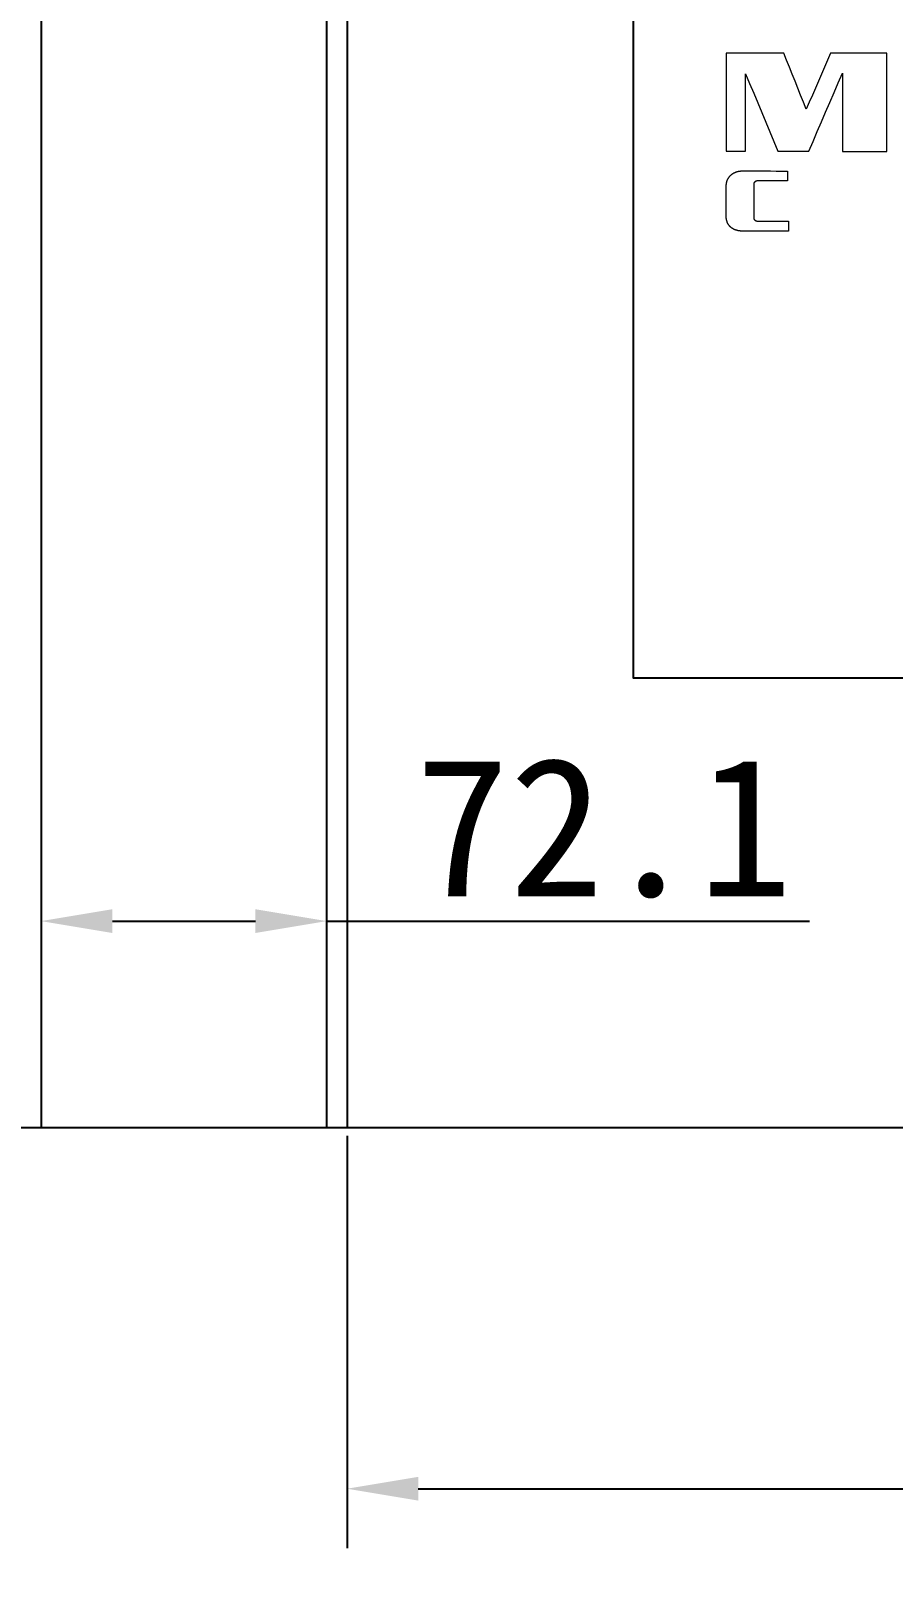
# Model space of a CAD drawing. Header units: millimetres. Extents: x -60 to 270204, y -80695 to 4986.
# Drawn here: x 784.8 to 1002.6, y 369.8 to 759.7 of the extents above; entities that cross this region are included whole.
import ezdxf

# ---------------------------------------------------------------- set-up
doc = ezdxf.new("R2010")
doc.units = ezdxf.units.MM
doc.layers.add('\\M+3B7B9\\M+3C0CC\\M+3BEEE 1', color=7, linetype='Continuous')
doc.styles.get("Standard").update_dxf_attribs({"font": ''})
doc.styles.get('Standard').set_extended_font_data('SimSun')
doc.dimstyles.new('ISO-25', dxfattribs={"dimtxt": 35, "dimasz": 18, "dimexe": 15, "dimexo": 2, "dimgap": 6, "dimtad": 1, "dimdec": 1, "dimdsep": 46, "dimtxsty": 'Standard', "dimcen": 2.5, "dimclrd": 6, "dimclre": 6, "dimclrt": 6, "dimadec": 0, "dimazin": 0, "dimtfac": 1, "dimtdec": 1, "dimtmove": 0, "dimatfit": 3, "dimfxl": 0, "dimarcsym": 0})

# ---------------------------------------------------------------- blocks, each defined once
blk = doc.blocks.new('*D28')
at = {"color": 6, "lineweight": -2, "transparency": 16777216}
for p, q in [((864.66, 480.72), (864.66, 376.6)), ((1266.36, 480.72), (1266.36, 376.6)), ((882.66, 391.6), (1248.36, 391.6))]:
    blk.add_line(p, q, dxfattribs=at)
at = {"color": 6, "transparency": 16777216}
for points in [[(882.66, 394.6), (882.66, 388.6), (864.66, 391.6)], [(1248.36, 394.6), (1248.36, 388.6), (1266.36, 391.6)]]:
    blk.add_solid(points, dxfattribs=at)
at = {"layer": 'Defpoints', "color": 0, "transparency": 16777216}
for p in [(864.66, 482.72), (1266.36, 482.72), (1266.36, 391.6)]:
    blk.add_point(p, dxfattribs=at)
at = {"color": 6, "transparency": 16777216, "insert": (1065.51, 415.1), "char_height": 35, "attachment_point": 5}
blk.add_mtext('401.7', dxfattribs=at)
blk = doc.blocks.new('*D32')
at = {"color": 6, "lineweight": -2, "transparency": 16777216}
for p, q in [((394.79, 495.9), (394.79, 266.55)), ((1736.23, 495.9), (1736.23, 266.55)), ((412.79, 281.55), (1718.23, 281.55))]:
    blk.add_line(p, q, dxfattribs=at)
at = {"color": 6, "transparency": 16777216}
for points in [[(412.79, 284.55), (412.79, 278.55), (394.79, 281.55)], [(1718.23, 284.55), (1718.23, 278.55), (1736.23, 281.55)]]:
    blk.add_solid(points, dxfattribs=at)
at = {"layer": 'Defpoints', "color": 0, "transparency": 16777216}
for p in [(394.79, 497.9), (1736.23, 497.9), (1736.23, 281.55)]:
    blk.add_point(p, dxfattribs=at)
at = {"color": 6, "transparency": 16777216, "insert": (1065.51, 305.05), "char_height": 35, "attachment_point": 5}
blk.add_mtext('1341.4', dxfattribs=at)
blk = doc.blocks.new('*D34')
at = {"color": 6, "lineweight": -2, "transparency": 16777216}
for p, q in [((787.41, 537.22), (787.41, 519.9)), ((805.41, 534.9), (841.51, 534.9)), ((859.51, 537.22), (859.51, 519.9)), ((859.51, 534.9), (981.41, 534.9))]:
    blk.add_line(p, q, dxfattribs=at)
at = {"color": 6, "transparency": 16777216}
for points in [[(805.41, 537.9), (805.41, 531.9), (787.41, 534.9)], [(841.51, 537.9), (841.51, 531.9), (859.51, 534.9)]]:
    blk.add_solid(points, dxfattribs=at)
at = {"layer": 'Defpoints', "color": 0, "transparency": 16777216}
for p in [(787.41, 539.22), (859.51, 539.22), (859.51, 534.9)]:
    blk.add_point(p, dxfattribs=at)
at = {"color": 6, "transparency": 16777216, "insert": (929.46, 558.4), "char_height": 35, "attachment_point": 5}
blk.add_mtext('72.1', dxfattribs=at)

msp = doc.modelspace()

# ---------------------------------------------------------------- linework, layer by layer
for p, q in [((787.41, 1018.32), (787.41, 482.72)), ((859.51, 1018.32), (859.51, 482.72)), ((864.66, 1018.32), (864.66, 482.72)), ((1065.51, 482.72), (410.24, 482.72))]:
    msp.add_line(p, q)
msp.add_lwpolyline([(937.02, 904.76), (1194, 904.76), (1194, 596.28), (937.02, 596.28)], close=True)
at = {"layer": '\\M+3B7B9\\M+3C0CC\\M+3BEEE 1', "lineweight": 0}
msp.add_lwpolyline([(989.76, 744.06), (989.75, 741.59), (989.75, 739.12), (989.75, 736.65), (989.74, 734.17), (989.74, 731.7), (989.74, 729.23), (991.14, 729.23), (992.54, 729.23), (993.94, 729.23), (995.34, 729.23), (996.74, 729.22), (998.14, 729.22), (999.54, 729.22), (1000.95, 729.22), (1000.95, 732.32), (1000.95, 735.42), (1000.95, 738.51), (1000.96, 741.61), (1000.96, 744.71), (1000.96, 747.81), (1000.97, 750.91), (1000.97, 754), (999.2, 754.01), (997.42, 754.01), (995.65, 754.01), (993.88, 754.01), (992.1, 754.01), (990.33, 754.02), (988.55, 754.02), (986.78, 754.02), (986.01, 752.26), (985.24, 750.5), (984.47, 748.73), (983.7, 746.97), (982.93, 745.21), (982.16, 743.45), (981.39, 741.69), (980.62, 739.93), (979.91, 741.69), (979.2, 743.45), (978.49, 745.22), (977.78, 746.98), (977.07, 748.74), (976.36, 750.51), (975.65, 752.27), (974.94, 754.03), (973.12, 754.04), (971.3, 754.04), (969.48, 754.04), (967.66, 754.04), (965.84, 754.04), (964.02, 754.05), (962.2, 754.05), (960.38, 754.05), (960.38, 750.96), (960.38, 747.86), (960.37, 744.77), (960.37, 741.67), (960.37, 738.58), (960.37, 735.49), (960.36, 732.39), (960.36, 729.3), (960.98, 729.3), (961.59, 729.3), (962.21, 729.3), (962.82, 729.3), (963.44, 729.3), (964.05, 729.3), (964.67, 729.3), (965.28, 729.29), (965.29, 731.74), (965.29, 734.18), (965.29, 736.62), (965.29, 739.06), (965.3, 741.5), (965.3, 743.94), (965.3, 746.38), (965.3, 748.82), (966.32, 746.38), (967.34, 743.94), (968.36, 741.5), (969.38, 739.05), (970.4, 736.61), (971.42, 734.17), (972.44, 731.72), (973.46, 729.28), (974.44, 729.28), (975.42, 729.28), (976.4, 729.28), (977.37, 729.28), (978.35, 729.28), (979.33, 729.27), (980.31, 729.27), (981.28, 729.27), (982.34, 731.74), (983.4, 734.21), (984.46, 736.67), (985.52, 739.14), (986.58, 741.61), (987.64, 744.07), (988.7, 746.54), (989.76, 749.01), (989.76, 746.54), (989.76, 744.06)], dxfattribs=at)
msp.add_open_spline([(967.36, 721.11), (967.37, 721.12), (967.37, 721.13), (967.37, 721.14), (967.38, 721.15), (967.38, 721.16), (967.38, 721.17), (967.39, 721.18), (967.39, 721.19), (967.4, 721.2), (967.4, 721.21), (967.41, 721.23), (967.41, 721.24), (967.42, 721.25), (967.43, 721.26), (967.43, 721.27), (967.44, 721.28), (967.45, 721.29), (967.46, 721.31), (967.46, 721.32), (967.47, 721.33), (967.48, 721.34), (967.49, 721.35), (967.5, 721.36), (967.51, 721.37), (967.52, 721.39), (967.53, 721.4), (967.54, 721.41), (967.55, 721.42), (967.56, 721.43), (967.57, 721.44), (967.58, 721.45), (967.59, 721.46), (967.6, 721.47), (967.62, 721.49), (967.63, 721.5), (967.64, 721.51), (967.65, 721.52), (967.67, 721.53), (967.68, 721.54), (967.69, 721.55), (967.7, 721.56), (967.72, 721.56), (967.73, 721.57), (967.74, 721.58), (967.75, 721.59), (967.77, 721.6), (967.78, 721.6), (967.79, 721.61), (967.81, 721.62), (967.82, 721.63), (967.83, 721.64), (967.85, 721.64), (967.86, 721.65), (967.87, 721.66), (967.89, 721.67), (967.9, 721.67), (967.92, 721.68), (967.93, 721.69), (967.94, 721.69), (967.96, 721.7), (967.97, 721.7), (967.99, 721.71), (968, 721.72), (968.02, 721.72), (968.03, 721.73), (968.05, 721.73), (968.06, 721.74), (968.07, 721.75), (968.09, 721.75), (968.1, 721.76), (968.12, 721.76), (968.13, 721.76), (968.15, 721.77), (968.16, 721.77), (968.17, 721.77), (968.19, 721.78), (968.2, 721.78), (968.22, 721.78), (968.23, 721.79), (968.25, 721.79), (968.26, 721.79), (968.27, 721.79), (968.29, 721.79), (968.3, 721.79), (968.32, 721.79), (968.33, 721.79), (968.35, 721.79), (968.35, 721.79), (969.29, 721.79), (969.29, 721.79), (969.29, 721.79), (970.24, 721.79), (970.24, 721.79), (970.24, 721.79), (971.18, 721.79), (971.18, 721.79), (971.18, 721.79), (972.13, 721.79), (972.13, 721.79), (972.13, 721.79), (973.07, 721.79), (973.07, 721.79), (973.07, 721.79), (974.02, 721.78), (974.02, 721.78), (974.02, 721.78), (974.96, 721.78), (974.96, 721.78), (974.96, 721.78), (975.91, 721.78), (975.91, 721.78), (975.91, 721.78), (975.91, 722.09), (975.91, 722.09), (975.91, 722.09), (975.91, 722.4), (975.91, 722.4), (975.91, 722.4), (975.91, 722.71), (975.91, 722.71), (975.91, 722.71), (975.91, 723.03), (975.91, 723.03), (975.91, 723.03), (975.91, 723.34), (975.91, 723.34), (975.91, 723.34), (975.91, 723.65), (975.91, 723.65), (975.91, 723.65), (975.91, 723.96), (975.91, 723.96), (975.91, 723.96), (975.91, 724.27), (975.91, 724.27), (975.91, 724.27), (974.46, 724.27), (974.46, 724.27), (974.46, 724.27), (973, 724.27), (973, 724.27), (973, 724.27), (971.55, 724.28), (971.55, 724.28), (971.55, 724.28), (970.1, 724.28), (970.1, 724.28), (970.1, 724.28), (968.64, 724.28), (968.64, 724.28), (968.64, 724.28), (967.19, 724.28), (967.19, 724.28), (967.19, 724.28), (965.74, 724.28), (965.74, 724.28), (965.74, 724.28), (964.28, 724.29), (964.28, 724.29), (964.25, 724.29), (964.21, 724.29), (964.17, 724.29), (964.13, 724.28), (964.09, 724.28), (964.06, 724.28), (964.02, 724.28), (963.98, 724.28), (963.94, 724.27), (963.91, 724.27), (963.87, 724.27), (963.83, 724.26), (963.79, 724.26), (963.76, 724.26), (963.72, 724.25), (963.68, 724.25), (963.65, 724.24), (963.61, 724.23), (963.57, 724.23), (963.54, 724.22), (963.5, 724.22), (963.47, 724.21), (963.43, 724.2), (963.39, 724.19), (963.36, 724.18), (963.32, 724.18), (963.29, 724.17), (963.25, 724.16), (963.22, 724.15), (963.18, 724.14), (963.15, 724.13), (963.11, 724.12), (963.08, 724.11), (963.05, 724.1), (963.01, 724.09), (962.98, 724.07), (962.94, 724.06), (962.91, 724.05), (962.88, 724.04), (962.84, 724.02), (962.81, 724.01), (962.78, 724), (962.75, 723.98), (962.71, 723.97), (962.68, 723.95), (962.65, 723.94), (962.61, 723.92), (962.58, 723.91), (962.56, 723.9), (962.53, 723.88), (962.51, 723.87), (962.48, 723.86), (962.45, 723.85), (962.43, 723.84), (962.4, 723.83), (962.38, 723.82), (962.36, 723.8), (962.33, 723.79), (962.31, 723.78), (962.28, 723.77), (962.26, 723.75), (962.24, 723.74), (962.21, 723.73), (962.19, 723.71), (962.17, 723.7), (962.15, 723.68), (962.12, 723.67), (962.1, 723.66), (962.08, 723.64), (962.06, 723.63), (962.03, 723.61), (962.01, 723.6), (961.99, 723.58), (961.97, 723.56), (961.95, 723.54), (961.93, 723.53), (961.9, 723.51), (961.88, 723.49), (961.86, 723.48), (961.84, 723.46), (961.82, 723.44), (961.8, 723.42), (961.78, 723.41), (961.76, 723.39), (961.73, 723.37), (961.71, 723.35), (961.69, 723.34), (961.67, 723.32), (961.65, 723.3), (961.63, 723.28), (961.61, 723.27), (961.59, 723.25), (961.57, 723.23), (961.55, 723.21), (961.53, 723.19), (961.5, 723.17), (961.48, 723.15), (961.46, 723.13), (961.44, 723.11), (961.42, 723.08), (961.4, 723.06), (961.38, 723.04), (961.36, 723.02), (961.34, 722.99), (961.32, 722.97), (961.3, 722.95), (961.28, 722.93), (961.27, 722.9), (961.25, 722.88), (961.23, 722.85), (961.21, 722.83), (961.19, 722.81), (961.17, 722.78), (961.15, 722.76), (961.14, 722.73), (961.12, 722.7), (961.1, 722.68), (961.08, 722.65), (961.06, 722.63), (961.05, 722.6), (961.03, 722.57), (961.01, 722.55), (961, 722.52), (960.98, 722.49), (960.96, 722.47), (960.95, 722.44), (960.93, 722.41), (960.91, 722.38), (960.9, 722.36), (960.88, 722.33), (960.86, 722.3), (960.85, 722.27), (960.83, 722.24), (960.82, 722.22), (960.8, 722.19), (960.79, 722.16), (960.77, 722.13), (960.76, 722.1), (960.74, 722.07), (960.73, 722.04), (960.71, 722.01), (960.7, 721.98), (960.68, 721.95), (960.67, 721.92), (960.66, 721.9), (960.65, 721.87), (960.64, 721.84), (960.64, 721.82), (960.63, 721.79), (960.62, 721.76), (960.61, 721.74), (960.6, 721.71), (960.59, 721.68), (960.59, 721.66), (960.58, 721.63), (960.57, 721.6), (960.56, 721.58), (960.56, 721.55), (960.55, 721.52), (960.54, 721.49), (960.53, 721.47), (960.53, 721.44), (960.52, 721.41), (960.52, 721.38), (960.51, 721.35), (960.5, 721.32), (960.5, 721.3), (960.49, 721.27), (960.49, 721.24), (960.48, 721.21), (960.48, 721.18), (960.47, 721.16), (960.47, 721.13), (960.46, 721.1), (960.46, 721.07), (960.45, 721.04), (960.45, 721.01), (960.44, 720.98), (960.44, 720.95), (960.44, 720.92), (960.44, 720.89), (960.43, 720.86), (960.43, 720.83), (960.43, 720.8), (960.43, 720.77), (960.42, 720.74), (960.42, 720.71), (960.42, 720.68), (960.42, 720.65), (960.42, 720.62), (960.42, 720.58), (960.42, 720.55), (960.42, 720.55), (960.42, 719.57), (960.42, 719.57), (960.42, 719.57), (960.42, 718.6), (960.42, 718.6), (960.42, 718.6), (960.42, 717.62), (960.42, 717.62), (960.42, 717.62), (960.42, 716.64), (960.42, 716.64), (960.42, 716.64), (960.42, 715.67), (960.42, 715.67), (960.42, 715.67), (960.42, 714.69), (960.42, 714.69), (960.42, 714.69), (960.42, 713.71), (960.42, 713.71), (960.42, 713.71), (960.41, 712.74), (960.41, 712.74), (960.42, 712.71), (960.42, 712.68), (960.42, 712.64), (960.42, 712.61), (960.42, 712.58), (960.42, 712.55), (960.42, 712.52), (960.42, 712.49), (960.43, 712.46), (960.43, 712.43), (960.43, 712.4), (960.43, 712.37), (960.43, 712.34), (960.44, 712.31), (960.44, 712.28), (960.44, 712.25), (960.45, 712.22), (960.45, 712.19), (960.45, 712.16), (960.46, 712.14), (960.46, 712.11), (960.47, 712.08), (960.47, 712.05), (960.48, 712.02), (960.48, 711.99), (960.49, 711.97), (960.5, 711.94), (960.5, 711.91), (960.51, 711.88), (960.52, 711.86), (960.52, 711.83), (960.53, 711.8), (960.54, 711.78), (960.55, 711.75), (960.55, 711.72), (960.56, 711.7), (960.57, 711.67), (960.58, 711.64), (960.59, 711.62), (960.59, 711.59), (960.6, 711.57), (960.61, 711.54), (960.62, 711.52), (960.63, 711.49), (960.64, 711.47), (960.65, 711.44), (960.65, 711.42), (960.66, 711.39), (960.67, 711.36), (960.68, 711.33), (960.69, 711.31), (960.7, 711.28), (960.71, 711.25), (960.72, 711.22), (960.73, 711.2), (960.75, 711.17), (960.76, 711.14), (960.77, 711.12), (960.78, 711.09), (960.8, 711.06), (960.81, 711.04), (960.82, 711.01), (960.84, 710.98), (960.85, 710.96), (960.87, 710.93), (960.88, 710.91), (960.9, 710.88), (960.91, 710.86), (960.93, 710.83), (960.95, 710.81), (960.96, 710.78), (960.98, 710.76), (961, 710.73), (961.01, 710.71), (961.03, 710.68), (961.05, 710.66), (961.07, 710.64), (961.08, 710.61), (961.1, 710.59), (961.12, 710.57), (961.13, 710.54), (961.15, 710.52), (961.17, 710.5), (961.19, 710.48), (961.2, 710.46), (961.22, 710.43), (961.24, 710.41), (961.26, 710.39), (961.28, 710.37), (961.29, 710.35), (961.31, 710.33), (961.33, 710.31), (961.35, 710.29), (961.37, 710.27), (961.39, 710.25), (961.41, 710.23), (961.43, 710.21), (961.45, 710.19), (961.48, 710.16), (961.5, 710.14), (961.52, 710.12), (961.54, 710.1), (961.57, 710.08), (961.59, 710.05), (961.62, 710.03), (961.64, 710.01), (961.67, 709.99), (961.69, 709.97), (961.72, 709.95), (961.74, 709.93), (961.77, 709.91), (961.79, 709.89), (961.82, 709.88), (961.85, 709.86), (961.87, 709.84), (961.9, 709.82), (961.93, 709.8), (961.96, 709.79), (961.98, 709.77), (962.01, 709.75), (962.04, 709.74), (962.07, 709.72), (962.1, 709.7), (962.12, 709.69), (962.15, 709.67), (962.18, 709.66), (962.21, 709.64), (962.24, 709.63), (962.27, 709.61), (962.3, 709.6), (962.33, 709.58), (962.36, 709.57), (962.39, 709.55), (962.42, 709.54), (962.45, 709.52), (962.48, 709.51), (962.51, 709.5), (962.54, 709.48), (962.57, 709.47), (962.6, 709.46), (962.63, 709.44), (962.67, 709.43), (962.7, 709.42), (962.73, 709.41), (962.77, 709.39), (962.8, 709.38), (962.83, 709.37), (962.87, 709.36), (962.9, 709.34), (962.94, 709.33), (962.97, 709.32), (963.01, 709.31), (963.05, 709.3), (963.08, 709.29), (963.12, 709.28), (963.15, 709.27), (963.19, 709.26), (963.22, 709.26), (963.26, 709.25), (963.3, 709.24), (963.33, 709.23), (963.37, 709.22), (963.41, 709.22), (963.44, 709.21), (963.48, 709.2), (963.52, 709.19), (963.56, 709.19), (963.59, 709.18), (963.63, 709.17), (963.67, 709.17), (963.71, 709.16), (963.75, 709.16), (963.79, 709.15), (963.83, 709.15), (963.86, 709.14), (963.9, 709.14), (963.94, 709.14), (963.98, 709.13), (964.02, 709.13), (964.06, 709.13), (964.09, 709.12), (964.13, 709.12), (964.17, 709.12), (964.21, 709.12), (964.25, 709.11), (964.29, 709.11), (964.33, 709.11), (964.36, 709.11), (964.4, 709.11), (964.44, 709.11), (964.48, 709.11), (964.52, 709.11), (964.52, 709.11), (965.98, 709.11), (965.98, 709.11), (965.98, 709.11), (967.43, 709.1), (967.43, 709.1), (967.43, 709.1), (968.89, 709.1), (968.89, 709.1), (968.89, 709.1), (970.35, 709.1), (970.35, 709.1), (970.35, 709.1), (971.8, 709.1), (971.8, 709.1), (971.8, 709.1), (973.26, 709.09), (973.26, 709.09), (973.26, 709.09), (974.71, 709.09), (974.71, 709.09), (974.71, 709.09), (976.17, 709.09), (976.17, 709.09), (976.17, 709.09), (976.17, 709.4), (976.17, 709.4), (976.17, 709.4), (976.17, 709.72), (976.17, 709.72), (976.17, 709.72), (976.17, 710.03), (976.17, 710.03), (976.17, 710.03), (976.17, 710.35), (976.17, 710.35), (976.17, 710.35), (976.17, 710.66), (976.17, 710.66), (976.17, 710.66), (976.17, 710.98), (976.17, 710.98), (976.17, 710.98), (976.17, 711.29), (976.17, 711.29), (976.17, 711.29), (976.17, 711.61), (976.17, 711.61), (976.17, 711.61), (975.21, 711.61), (975.21, 711.61), (975.21, 711.61), (974.24, 711.61), (974.24, 711.61), (974.24, 711.61), (973.27, 711.61), (973.27, 711.61), (973.27, 711.61), (972.31, 711.61), (972.31, 711.61), (972.31, 711.61), (971.34, 711.61), (971.34, 711.61), (971.34, 711.61), (970.38, 711.61), (970.38, 711.61), (970.38, 711.61), (969.41, 711.62), (969.41, 711.62), (969.41, 711.62), (968.44, 711.62), (968.44, 711.62), (968.43, 711.62), (968.41, 711.62), (968.39, 711.62), (968.38, 711.62), (968.36, 711.62), (968.35, 711.62), (968.33, 711.62), (968.31, 711.62), (968.3, 711.62), (968.28, 711.62), (968.27, 711.63), (968.25, 711.63), (968.23, 711.63), (968.22, 711.63), (968.2, 711.64), (968.19, 711.64), (968.17, 711.64), (968.16, 711.65), (968.14, 711.65), (968.12, 711.65), (968.11, 711.66), (968.09, 711.66), (968.08, 711.67), (968.06, 711.67), (968.05, 711.68), (968.03, 711.69), (968.01, 711.69), (968, 711.7), (967.98, 711.7), (967.96, 711.71), (967.95, 711.72), (967.93, 711.72), (967.92, 711.73), (967.9, 711.74), (967.89, 711.74), (967.87, 711.75), (967.86, 711.76), (967.84, 711.77), (967.83, 711.77), (967.81, 711.78), (967.8, 711.79), (967.79, 711.8), (967.77, 711.81), (967.76, 711.81), (967.74, 711.82), (967.73, 711.83), (967.72, 711.84), (967.7, 711.85), (967.69, 711.86), (967.67, 711.86), (967.66, 711.87), (967.65, 711.88), (967.63, 711.89), (967.62, 711.9), (967.61, 711.91), (967.6, 711.92), (967.59, 711.93), (967.57, 711.94), (967.56, 711.95), (967.55, 711.96), (967.54, 711.97), (967.53, 711.98), (967.52, 711.99), (967.51, 712), (967.5, 712.01), (967.49, 712.02), (967.48, 712.03), (967.47, 712.04), (967.46, 712.06), (967.45, 712.07), (967.44, 712.08), (967.43, 712.09), (967.43, 712.1), (967.42, 712.11), (967.41, 712.13), (967.4, 712.14), (967.4, 712.15), (967.39, 712.16), (967.39, 712.17), (967.38, 712.18), (967.38, 712.19), (967.37, 712.2), (967.37, 712.21), (967.36, 712.23), (967.36, 712.24), (967.36, 712.25), (967.35, 712.26), (967.35, 712.27), (967.35, 712.28), (967.35, 712.29), (967.34, 712.3), (967.34, 712.31), (967.34, 712.32), (967.34, 712.33), (967.34, 712.34), (967.34, 712.35), (967.34, 712.35), (967.34, 713.44), (967.34, 713.44), (967.34, 713.44), (967.35, 714.52), (967.35, 714.52), (967.35, 714.52), (967.35, 715.6), (967.35, 715.6), (967.35, 715.6), (967.35, 716.68), (967.35, 716.68), (967.35, 716.68), (967.35, 717.77), (967.35, 717.77), (967.35, 717.77), (967.35, 718.85), (967.35, 718.85), (967.35, 718.85), (967.36, 719.93), (967.36, 719.93), (967.36, 719.93), (967.36, 721.01), (967.36, 721.01), (967.36, 721.02), (967.36, 721.03), (967.36, 721.04), (967.36, 721.06), (967.36, 721.07), (967.36, 721.08), (967.36, 721.09), (967.36, 721.1), (967.36, 721.11)], degree=3, knots=[0, 0, 0, 0, 1, 1, 1, 2, 2, 2, 3, 3, 3, 4, 4, 4, 5, 5, 5, 6, 6, 6, 7, 7, 7, 8, 8, 8, 9, 9, 9, 10, 10, 10, 11, 11, 11, 12, 12, 12, 13, 13, 13, 14, 14, 14, 15, 15, 15, 16, 16, 16, 17, 17, 17, 18, 18, 18, 19, 19, 19, 20, 20, 20, 21, 21, 21, 22, 22, 22, 23, 23, 23, 24, 24, 24, 25, 25, 25, 26, 26, 26, 27, 27, 27, 28, 28, 28, 29, 29, 29, 30, 30, 30, 31, 31, 31, 32, 32, 32, 33, 33, 33, 34, 34, 34, 35, 35, 35, 36, 36, 36, 37, 37, 37, 38, 38, 38, 39, 39, 39, 40, 40, 40, 41, 41, 41, 42, 42, 42, 43, 43, 43, 44, 44, 44, 45, 45, 45, 46, 46, 46, 47, 47, 47, 48, 48, 48, 49, 49, 49, 50, 50, 50, 51, 51, 51, 52, 52, 52, 53, 53, 53, 54, 54, 54, 55, 55, 55, 56, 56, 56, 57, 57, 57, 58, 58, 58, 59, 59, 59, 60, 60, 60, 61, 61, 61, 62, 62, 62, 63, 63, 63, 64, 64, 64, 65, 65, 65, 66, 66, 66, 67, 67, 67, 68, 68, 68, 69, 69, 69, 70, 70, 70, 71, 71, 71, 72, 72, 72, 73, 73, 73, 74, 74, 74, 75, 75, 75, 76, 76, 76, 77, 77, 77, 78, 78, 78, 79, 79, 79, 80, 80, 80, 81, 81, 81, 82, 82, 82, 83, 83, 83, 84, 84, 84, 85, 85, 85, 86, 86, 86, 87, 87, 87, 88, 88, 88, 89, 89, 89, 90, 90, 90, 91, 91, 91, 92, 92, 92, 93, 93, 93, 94, 94, 94, 95, 95, 95, 96, 96, 96, 97, 97, 97, 98, 98, 98, 99, 99, 99, 100, 100, 100, 101, 101, 101, 102, 102, 102, 103, 103, 103, 104, 104, 104, 105, 105, 105, 106, 106, 106, 107, 107, 107, 108, 108, 108, 109, 109, 109, 110, 110, 110, 111, 111, 111, 112, 112, 112, 113, 113, 113, 114, 114, 114, 115, 115, 115, 116, 116, 116, 117, 117, 117, 118, 118, 118, 119, 119, 119, 120, 120, 120, 121, 121, 121, 122, 122, 122, 123, 123, 123, 124, 124, 124, 125, 125, 125, 126, 126, 126, 127, 127, 127, 128, 128, 128, 129, 129, 129, 130, 130, 130, 131, 131, 131, 132, 132, 132, 133, 133, 133, 134, 134, 134, 135, 135, 135, 136, 136, 136, 137, 137, 137, 138, 138, 138, 139, 139, 139, 140, 140, 140, 141, 141, 141, 142, 142, 142, 143, 143, 143, 144, 144, 144, 145, 145, 145, 146, 146, 146, 147, 147, 147, 148, 148, 148, 149, 149, 149, 150, 150, 150, 151, 151, 151, 152, 152, 152, 153, 153, 153, 154, 154, 154, 155, 155, 155, 156, 156, 156, 157, 157, 157, 158, 158, 158, 159, 159, 159, 160, 160, 160, 161, 161, 161, 162, 162, 162, 163, 163, 163, 164, 164, 164, 165, 165, 165, 166, 166, 166, 167, 167, 167, 168, 168, 168, 169, 169, 169, 170, 170, 170, 171, 171, 171, 172, 172, 172, 173, 173, 173, 174, 174, 174, 175, 175, 175, 176, 176, 176, 177, 177, 177, 178, 178, 178, 179, 179, 179, 180, 180, 180, 181, 181, 181, 182, 182, 182, 183, 183, 183, 184, 184, 184, 185, 185, 185, 186, 186, 186, 187, 187, 187, 188, 188, 188, 189, 189, 189, 190, 190, 190, 191, 191, 191, 192, 192, 192, 193, 193, 193, 194, 194, 194, 195, 195, 195, 196, 196, 196, 197, 197, 197, 198, 198, 198, 199, 199, 199, 200, 200, 200, 201, 201, 201, 202, 202, 202, 203, 203, 203, 204, 204, 204, 205, 205, 205, 206, 206, 206, 207, 207, 207, 208, 208, 208, 209, 209, 209, 210, 210, 210, 211, 211, 211, 212, 212, 212, 213, 213, 213, 214, 214, 214, 215, 215, 215, 216, 216, 216, 217, 217, 217, 218, 218, 218, 219, 219, 219, 220, 220, 220, 221, 221, 221, 222, 222, 222, 223, 223, 223, 224, 224, 224, 225, 225, 225, 226, 226, 226, 227, 227, 227, 228, 228, 228, 229, 229, 229, 230, 230, 230, 231, 231, 231, 232, 232, 232, 233, 233, 233, 234, 234, 234, 235, 235, 235, 236, 236, 236, 237, 237, 237, 238, 238, 238, 239, 239, 239, 240, 240, 240, 241, 241, 241, 242, 242, 242, 243, 243, 243, 244, 244, 244, 245, 245, 245, 246, 246, 246, 247, 247, 247, 248, 248, 248, 249, 249, 249, 250, 250, 250, 251, 251, 251, 252, 252, 252, 253, 253, 253, 254, 254, 254, 255, 255, 255, 256, 256, 256, 256], dxfattribs=at)

# ---------------------------------------------------------------- dimensions: what is measured, and where the dimension line sits
for base, p1, p2, picture, middle in [((859.51, 534.9), (787.41, 539.22), (859.51, 539.22), '*D34', (929.46, 558.4)), ((1736.23, 281.55), (394.79, 497.9), (1736.23, 497.9), '*D32', (1065.51, 305.05)), ((1266.36, 391.6), (864.66, 482.72), (1266.36, 482.72), '*D28', (1065.51, 415.1))]:
    dim = msp.add_linear_dim(base=base, p1=p1, p2=p2, dimstyle='ISO-25')
    dim.commit()
    dim.dimension.update_dxf_attribs({"geometry": picture, "text_midpoint": middle})

doc.saveas('drawing.dxf')
